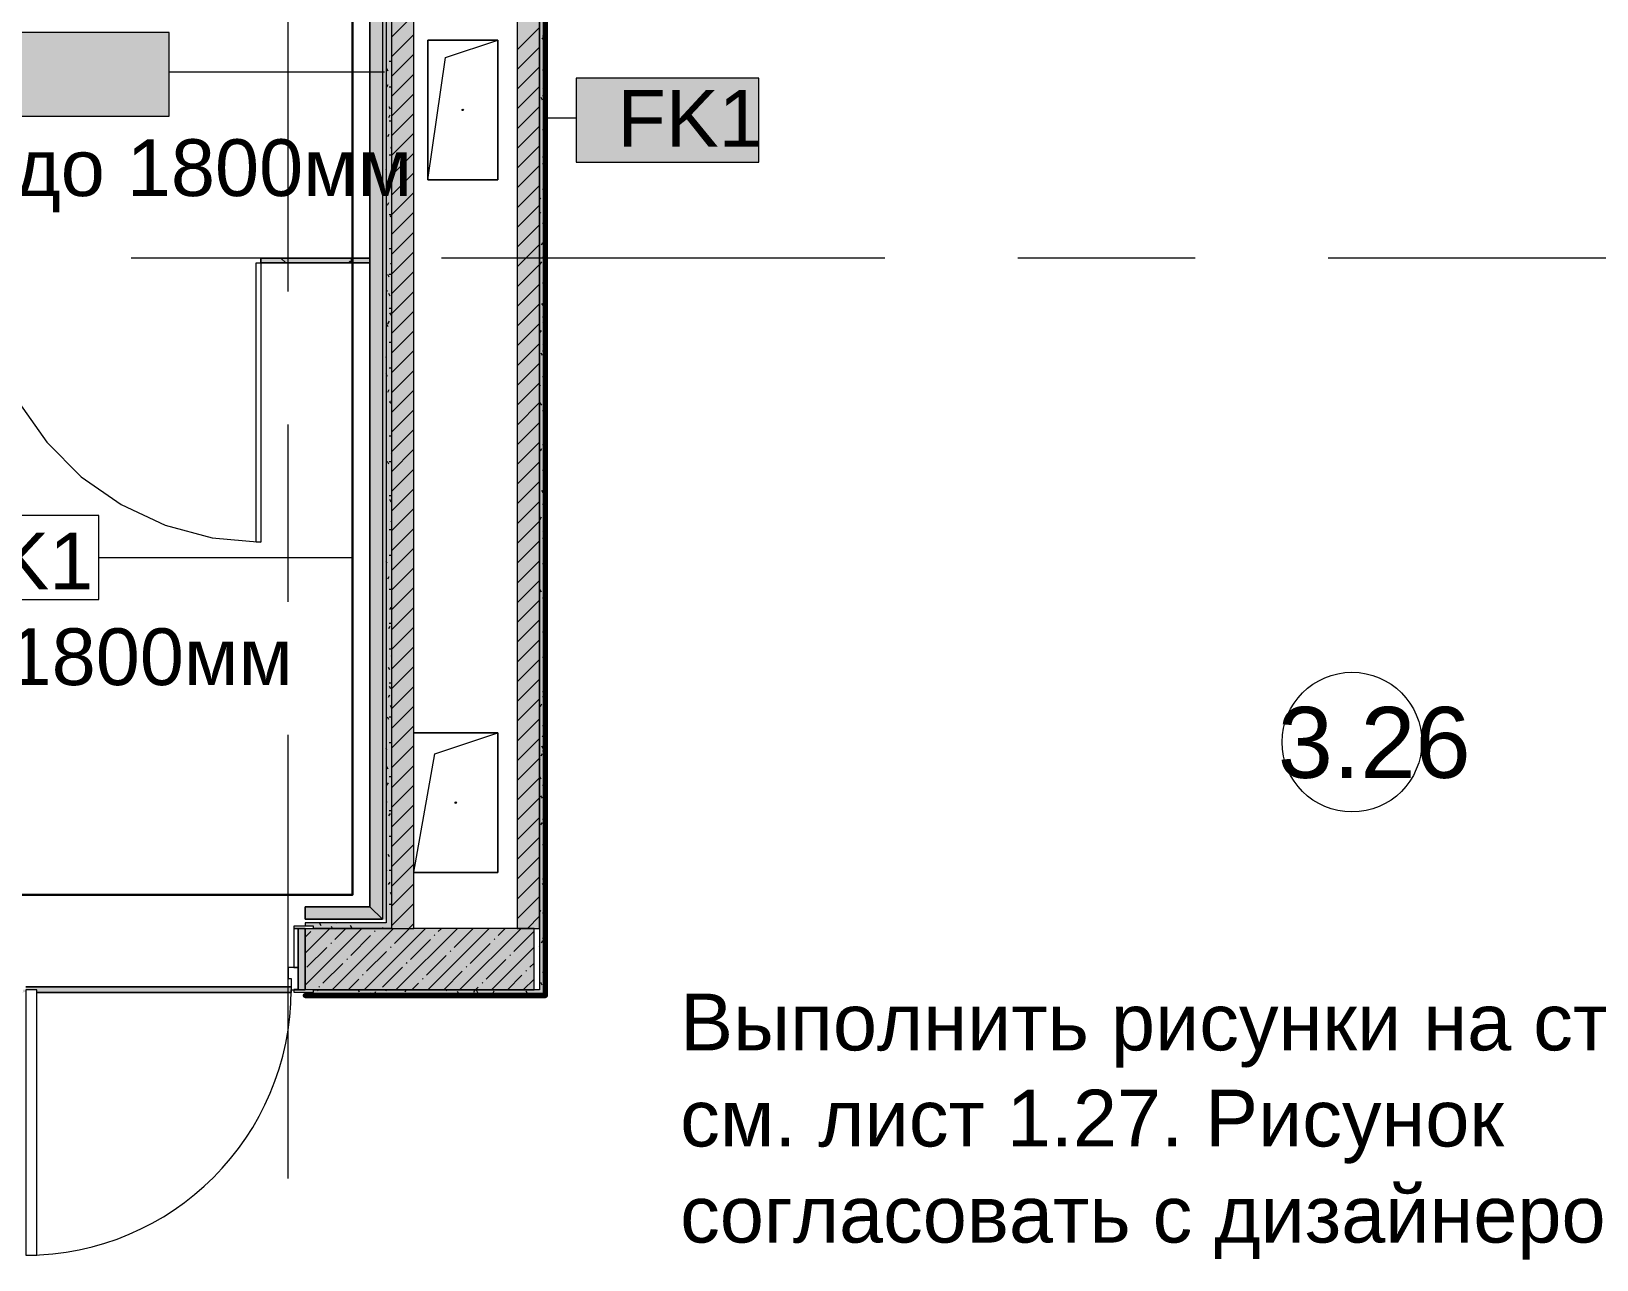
# Model space of a CAD drawing. Header units: millimetres. Extents: x -3817 to 677485, y -22715 to 103890.
# Drawn here: x 651865 to 657471, y 6090 to 10487 of the extents above; entities that cross this region are included whole.
import ezdxf

# ---------------------------------------------------------------- set-up
doc = ezdxf.new("R2010")
doc.units = ezdxf.units.MM
doc.layers.add('PDF _Геометрия', color=7, linetype='Continuous', true_color=0x1d1d1d)
doc.layers.add('PDF _Сплошная заливка', color=7, linetype='Continuous', true_color=0xffffff)
doc.layers.add('PDF _Текст', color=7, linetype='Continuous')
doc.styles.add('PDF GOST-Common', font='arial.ttf')

msp = doc.modelspace()

# ---------------------------------------------------------------- hatches: boundary and pattern name
at = {"layer": 'PDF _Сплошная заливка', "transparency": 33554559}
for points in [[(653155.5, 7275.9), (653235.5, 7275.9), (653235.5, 12255.9), (653155.5, 12255.9), (653155.5, 7295.9)], [(653685.5, 7275.9), (653685.5, 12255.9), (653605.5, 12255.9), (653605.5, 7275.9), (653665.5, 7275.9)], [(653685.5, 7035.9), (653705.5, 7035.9), (653705.5, 12255.9), (653685.5, 12255.9), (653685.5, 7055.9)], [(652820.5, 7055.9), (652845.5, 7055.9), (652845.5, 7275.9), (652820.5, 7275.9), (652820.5, 7060.5)]]:
    msp.add_hatch(color=256, dxfattribs=at).paths.add_polyline_path(points)
h = msp.add_hatch(color=256, dxfattribs=at)
h.paths.add_polyline_path([(653155.5, 7275.9), (653155.5, 7295.9), (652845.5, 7295.9), (652845.5, 7283.9), (652875.5, 7283.9), (652875.5, 7275.9)], flags=0)
h.paths.add_polyline_path([(651765.5, 7275.9), (651765.5, 7283.9), (651795.5, 7283.9), (651795.5, 7295.9), (650465.5, 7295.9), (650465.5, 7275.9), (650928.5, 7275.9)], flags=0)
h = msp.add_hatch(color=256, dxfattribs=at)
h.paths.add_polyline_path([(646285.5, 7055.9), (651795.5, 7055.9), (651795.5, 7275.9), (646285.5, 7275.9), (646285.5, 7060.5)], flags=0)
h.paths.add_polyline_path([(653665.5, 7055.9), (653665.5, 7275.9), (652845.5, 7275.9), (652845.5, 7055.9), (652875.5, 7055.9)], flags=0)
at = {"layer": 'PDF _Сплошная заливка', "true_color": 0x494949, "transparency": 33554559}
h = msp.add_hatch(color=251, dxfattribs=at)
h.paths.add_polyline_path([(652795.5, 7045.9), (652795.5, 7065.9), (651845.5, 7065.9), (651845.5, 7055.9), (651885.5, 7055.9), (651885.5, 7045.9), (652764.2, 7045.9)], flags=0)
h.paths.add_polyline_path([(651795.5, 7045.9), (651845.5, 7047.6), (651845.5, 7055.9), (651835.5, 7055.9), (651835.5, 7047.9), (651795.5, 7047.9)], flags=0)
at = {"layer": 'PDF _Сплошная заливка', "transparency": 33554559}
h = msp.add_hatch(color=256, dxfattribs=at)
h.paths.add_polyline_path([(651795.5, 7035.9), (651795.5, 7047.9), (651765.5, 7047.9), (651765.5, 7055.9), (646265.5, 7055.9), (646265.5, 7035.9), (651765.5, 7035.9)], flags=0)
h.paths.add_polyline_path([(653685.5, 7035.9), (653685.5, 7055.9), (652875.5, 7055.9), (652875.5, 7047.9), (652845.5, 7047.9), (652845.5, 7035.9), (652875.5, 7035.9)], flags=0)

# ---------------------------------------------------------------- linework, layer by layer
at = {"layer": 'PDF _Геометрия', "color": 9, "lineweight": 9, "true_color": 0xc0c0c0}
msp.add_lwpolyline([(653685.5, 7055.9), (653665.5, 7055.9), (653665.5, 7275.9), (653685.5, 7275.9), (653685.5, 12255.9), (653605.5, 12255.9), (653605.5, 7275.9), (653235.5, 7275.9), (653235.5, 12255.9), (653155.5, 12255.9), (653155.5, 11955.9), (646365.5, 11955.9), (646365.5, 12255.9), (653685.5, 12255.9)], close=True, dxfattribs=at)
for points in [[(652845.5, 7047.9), (652845.5, 7035.9), (653685.5, 7035.9), (653705.5, 7035.9), (653705.5, 12255.9)], [(650605.5, 11855.9), (653135.5, 11855.9), (653135.5, 7295.9), (652845.5, 7295.9), (652845.5, 7283.9)], [(652845.5, 7275.9), (652845.5, 7055.9)]]:
    msp.add_lwpolyline(points, dxfattribs=at)
at = {"layer": 'PDF _Геометрия', "color": 231, "lineweight": 70, "true_color": 0xff80c0}
msp.add_lwpolyline([(653705.5, 12255.9), (653705.5, 7035.9), (652845.5, 7035.9), (652845.5, 7034.9), (653705.5, 7034.9), (653706.5, 7034.9), (653706.5, 12254.9), (655720.5, 12254.9), (655720.5, 12255.9)], dxfattribs=at)
at = {"layer": 'PDF _Геометрия', "color": 7, "lineweight": 9}
for points in [[(653123, 11843.4), (650594.6, 11843.4), (653123, 11843.4), (653123, 7308.4)], [(653135.5, 11875.9), (650605.5, 11875.9), (653135.5, 11875.9), (653155.5, 11875.9), (653155.5, 7295.9)], [(653155.5, 11875.9), (653155.5, 7295.9), (653155.5, 7275.9), (652875.5, 7275.9), (653155.5, 7275.9), (653235.5, 7275.9)], [(653078, 11798.4), (650568.6, 11798.4), (653078, 11798.4), (653078, 7353.4)], [(653285.5, 9955.9), (653348, 10393.4), (653535.5, 10455.9)], [(653130, 10341), (652359.5, 10341)], [(653706, 10177.1), (653816.9, 10177.1)], [(651687, 9658.9), (651687, 9674.9), (651587, 9674.9), (651687, 9674.9), (651687, 9658.9), (651702.2, 9485.2), (651747.3, 9316.8), (651821, 9158.9), (651920.9, 9016.1), (652044.2, 8892.8), (652187, 8792.8), (652345, 8719.2), (652513.3, 8674), (652687, 8658.9), (652671, 8658.9), (652671, 9658.9), (652687, 9658.9), (652687, 8658.9)], [(653078, 9674.9), (652687, 9674.9), (653078, 9674.9)], [(653078, 9658.9), (652687, 9658.9), (653078, 9658.9)], [(652107.1, 8603.3), (653015.5, 8603.3)], [(653235.5, 7975.9), (653535.4, 7975.9), (653535.4, 7475.9), (653235.5, 7475.9), (653535.4, 7475.9), (653535.4, 7975.9), (653535.4, 7475.9), (653235.5, 7475.9)], [(653235.5, 7476.4), (653310.4, 7900.9), (653535.4, 7975.9)], [(653235.5, 7975.9), (653535.4, 7975.9), (653235.5, 7975.9)], [(652795.5, 7065.9), (651845.5, 7065.9), (652795.5, 7065.9), (652795.5, 7045.9), (652795.5, 7055.9)]]:
    msp.add_lwpolyline(points, dxfattribs=at)
for points in [[(653078, 7353.4), (653078, 11798.4), (653123, 11843.4), (653123, 7308.4), (652845.5, 7308.4), (652845.5, 7353.4), (652845.5, 7308.4), (653123, 7308.4), (653078, 7353.4), (652845.5, 7353.4)], [(652359.5, 10482.9), (651706.4, 10482.9), (651706.4, 10182.9), (652359.5, 10182.9)], [(653535.5, 10455.9), (653535.5, 9955.9), (653285.5, 9955.9), (653285.5, 10455.9)], [(653535.5, 10455.9), (653535.5, 9955.9), (653285.5, 9955.9), (653285.5, 10455.9), (653535.5, 10455.9), (653285.5, 10455.9), (653285.5, 9955.9), (653535.5, 9955.9)], [(654470, 10319), (653816.9, 10319), (653816.9, 10019), (654470, 10019)], [(652687, 9674.9), (652687, 9658.9)], [(652107.1, 8753.3), (651454, 8753.3), (651454, 8453.3), (652107.1, 8453.3)], [(653605.5, 7275.9), (653665.5, 7275.9)], [(651885.5, 7045.9), (652795.5, 7045.9)], [(652875.5, 7055.9), (653665.5, 7055.9)]]:
    msp.add_lwpolyline(points, close=True, dxfattribs=at)
at = {"layer": 'PDF _Геометрия', "color": 231, "lineweight": 30, "true_color": 0xff80c0}
msp.add_lwpolyline([(653015.5, 11755.9), (646485.5, 11755.9), (646485.5, 10055.9), (646715.5, 10055.9), (646715.5, 7825.9), (647535.5, 7825.9), (647535.5, 7625.9), (650565.5, 7625.9), (650565.5, 7395.9), (653015.5, 7395.9)], close=True, dxfattribs=at)
at = {"layer": 'PDF _Геометрия', "color": 253, "lineweight": 9, "true_color": 0xaaaaaa}
for points in [[(652785.5, 9555.6), (652785.5, 11143.1)], [(652222.7, 9675.9), (652857.7, 9675.9)], [(653333.9, 9675.9), (654921.4, 9675.9)], [(655397.7, 9675.9), (656032.7, 9675.9)], [(656508.9, 9675.9), (658096.4, 9675.9)], [(652785.5, 8444.4), (652785.5, 9079.4)], [(652785.5, 6380.6), (652785.5, 7968.1)]]:
    msp.add_lwpolyline(points, dxfattribs=at)
at = {"layer": 'PDF _Геометрия', "lineweight": 9}
for points in [[(653155.5, 10466.3), (653235.5, 10546.3)], [(653605.5, 10421.3), (653685.5, 10501.3)], [(653155.5, 10395.6), (653235.5, 10475.6)], [(653605.5, 10350.6), (653685.5, 10430.6)], [(653155.5, 10324.9), (653235.5, 10404.9)], [(653155.5, 10254.2), (653235.5, 10334.2)], [(653605.5, 10279.9), (653685.5, 10359.9)], [(653155.5, 10183.4), (653235.5, 10263.4)], [(653605.5, 10209.2), (653685.5, 10289.2)], [(653605.5, 10138.5), (653685.5, 10218.5)], [(653155.5, 10112.7), (653235.5, 10192.7)], [(653605.5, 10067.8), (653685.5, 10147.8)], [(653155.5, 10042), (653235.5, 10122)], [(653155.5, 9971.3), (653235.5, 10051.3)], [(653605.5, 9997.1), (653685.5, 10077.1)], [(653155.5, 9900.6), (653235.5, 9980.6)], [(653605.5, 9926.3), (653685.5, 10006.3)], [(653605.5, 9855.6), (653685.5, 9935.6)], [(653155.5, 9829.9), (653235.5, 9909.9)], [(653155.5, 9759.2), (653235.5, 9839.2)], [(653605.5, 9784.9), (653685.5, 9864.9)], [(653155.5, 9688.5), (653235.5, 9768.5)], [(653605.5, 9714.2), (653685.5, 9794.2)], [(653155.5, 9617.8), (653235.5, 9697.8)], [(653605.5, 9643.5), (653685.5, 9723.5)], [(653605.5, 9572.8), (653685.5, 9652.8)], [(653155.5, 9547.1), (653235.5, 9627.1)], [(653155.5, 9476.3), (653235.5, 9556.3)], [(653605.5, 9502.1), (653685.5, 9582.1)], [(653155.5, 9405.6), (653235.5, 9485.6)], [(653605.5, 9431.4), (653685.5, 9511.4)], [(653605.5, 9360.7), (653685.5, 9440.7)], [(653155.5, 9334.9), (653235.5, 9414.9)], [(653605.5, 9289.9), (653685.5, 9369.9)], [(653155.5, 9264.2), (653235.5, 9344.2)], [(653155.5, 9193.5), (653235.5, 9273.5)], [(653605.5, 9219.2), (653685.5, 9299.2)], [(653155.5, 9122.8), (653235.5, 9202.8)], [(653605.5, 9148.5), (653685.5, 9228.5)], [(653605.5, 9077.8), (653685.5, 9157.8)], [(653155.5, 9052.1), (653235.5, 9132.1)], [(653605.5, 9007.1), (653685.5, 9087.1)], [(653155.5, 8981.4), (653235.5, 9061.4)], [(653155.5, 8910.7), (653235.5, 8990.7)], [(653605.5, 8936.4), (653685.5, 9016.4)], [(653155.5, 8839.9), (653235.5, 8919.9)], [(653605.5, 8865.7), (653685.5, 8945.7)], [(653605.5, 8795), (653685.5, 8875)], [(653155.5, 8769.2), (653235.5, 8849.2)], [(653605.5, 8724.3), (653685.5, 8804.3)], [(653155.5, 8698.5), (653235.5, 8778.5)], [(653155.5, 8627.8), (653235.5, 8707.8)], [(653605.5, 8653.5), (653685.5, 8733.5)], [(653155.5, 8557.1), (653235.5, 8637.1)], [(653605.5, 8582.8), (653685.5, 8662.8)], [(653605.5, 8512.1), (653685.5, 8592.1)], [(653155.5, 8486.4), (653235.5, 8566.4)], [(653605.5, 8441.4), (653685.5, 8521.4)], [(653155.5, 8415.7), (653235.5, 8495.7)], [(653155.5, 8345), (653235.5, 8425)], [(653605.5, 8370.7), (653685.5, 8450.7)], [(653155.5, 8274.3), (653235.5, 8354.3)], [(653605.5, 8300), (653685.5, 8380)], [(653605.5, 8229.3), (653685.5, 8309.3)], [(653155.5, 8203.5), (653235.5, 8283.5)], [(653155.5, 8132.8), (653235.5, 8212.8)], [(653605.5, 8158.6), (653685.5, 8238.6)], [(653155.5, 8062.1), (653235.5, 8142.1)], [(653605.5, 8087.9), (653685.5, 8167.9)], [(653605.5, 8017.2), (653685.5, 8097.2)], [(653155.5, 7991.4), (653235.5, 8071.4)], [(653605.5, 7946.4), (653685.5, 8026.4)], [(653155.5, 7920.7), (653235.5, 8000.7)], [(653155.5, 7850), (653235.5, 7930)], [(653605.5, 7875.7), (653685.5, 7955.7)], [(653155.5, 7779.3), (653235.5, 7859.3)], [(653605.5, 7805), (653685.5, 7885)], [(653605.5, 7734.3), (653685.5, 7814.3)], [(653155.5, 7708.6), (653235.5, 7788.6)], [(653605.5, 7663.6), (653685.5, 7743.6)], [(653155.5, 7637.9), (653235.5, 7717.9)], [(653155.5, 7567.2), (653235.5, 7647.2)], [(653605.5, 7592.9), (653685.5, 7672.9)], [(653155.5, 7496.4), (653235.5, 7576.4)], [(653605.5, 7522.2), (653685.5, 7602.2)], [(653605.5, 7451.5), (653685.5, 7531.5)], [(653155.5, 7425.7), (653235.5, 7505.7)], [(653605.5, 7380.8), (653685.5, 7460.8)], [(653155.5, 7355), (653235.5, 7435)], [(653155.5, 7284.3), (653235.5, 7364.3)], [(653605.5, 7310), (653685.5, 7390)], [(653217.7, 7275.9), (653235.5, 7293.6)], [(653642, 7275.9), (653685.5, 7319.3)], [(652845.5, 7186.6), (652934.7, 7275.9)], [(652845.5, 7072.6), (653048.7, 7275.9)], [(652845.5, 7243.7), (652866.5, 7264.7)], [(652942.8, 7055.9), (653162.8, 7275.9)], [(652952, 7236.2), (652991.7, 7275.9)], [(653009.1, 7179.1), (653080.3, 7250.4)], [(653056.8, 7055.9), (653276.8, 7275.9)], [(653094.6, 7264.7), (653097, 7267.1)], [(653165.9, 7221.9), (653219.8, 7275.9)], [(653170.9, 7055.9), (653390.9, 7275.9)], [(653222.9, 7164.9), (653294.2, 7236.2)], [(653284.9, 7055.9), (653504.9, 7275.9)], [(653308.4, 7250.4), (653310.8, 7252.8)], [(653322.7, 7264.7), (653333.9, 7275.9)], [(653379.7, 7207.7), (653447.9, 7275.9)], [(653399, 7055.9), (653619, 7275.9)], [(653522.3, 7236.2), (653524.7, 7238.5)], [(653536.5, 7250.4), (653562, 7275.9)], [(653593.6, 7193.4), (653664.8, 7264.7)], [(652852.2, 7136.4), (652923.5, 7207.7)], [(652937.8, 7221.9), (652940.2, 7224.3)], [(653066.1, 7122.1), (653137.4, 7193.4)], [(653151.6, 7207.7), (653154, 7210)], [(653279.9, 7107.9), (653351.2, 7179.1)], [(653365.5, 7193.4), (653367.8, 7195.8)], [(653436.7, 7150.6), (653508, 7221.9)], [(653513, 7055.9), (653665.5, 7208.3)], [(653579.3, 7179.1), (653581.7, 7181.5)], [(652909.3, 7079.4), (652980.6, 7150.6)], [(652994.8, 7164.9), (652997.2, 7167.3)], [(653123.1, 7065.1), (653194.4, 7136.4)], [(653208.7, 7150.6), (653211, 7153)], [(653342, 7055.9), (653408.2, 7122.1)], [(653422.5, 7136.4), (653424.9, 7138.7)], [(653493.8, 7093.6), (653565.1, 7164.9)], [(653636.3, 7122.1), (653638.7, 7124.5)], [(653650.6, 7136.4), (653665.5, 7151.3)], [(652895, 7065.1), (652897.4, 7067.5)], [(652999.8, 7055.9), (653037.6, 7093.6)], [(653051.8, 7107.9), (653054.2, 7110.2)], [(653227.9, 7055.9), (653251.4, 7079.4)], [(653265.7, 7093.6), (653268, 7096)], [(653456, 7055.9), (653465.3, 7065.1)], [(653479.5, 7079.4), (653481.9, 7081.7)], [(653570.1, 7055.9), (653622.1, 7107.9)], [(653627.1, 7055.9), (653665.5, 7094.2)]]:
    msp.add_lwpolyline(points, dxfattribs=at)
at = {"layer": 'PDF _Геометрия', "color": 253, "lineweight": 9, "true_color": 0x9b9b9b}
for points in [[(653699, 10467.5), (653694, 10458.7)], [(653695.8, 10471.2), (653705.5, 10471.2)], [(653705.5, 10467.9), (653704.8, 10469.1)], [(653147.2, 10379.8), (653155.5, 10379.8)], [(653143.2, 10344.5), (653138.2, 10353.2)], [(653695.8, 10349.3), (653705.5, 10349.3)], [(653705.5, 10356.7), (653701.1, 10349.1)], [(653142.5, 10296), (653137.5, 10287.3)], [(653147.2, 10288.3), (653155.5, 10288.3)], [(653702, 10289.7), (653697, 10281)], [(653151.4, 10208.4), (653146.3, 10217.1)], [(653695.6, 10241.1), (653690.6, 10249.8)], [(653695.8, 10257.9), (653705.5, 10257.9)], [(653149.6, 10186.4), (653144.6, 10177.6)], [(653147.2, 10166.4), (653155.5, 10166.4)], [(653145.5, 10118.3), (653140.5, 10109.6)], [(653695.8, 10135.9), (653705.5, 10135.9)], [(653703.8, 10105), (653698.8, 10113.7)], [(653147.2, 10044.5), (653155.5, 10044.5)], [(653155.5, 10074.6), (653151.6, 10068)], [(653700.9, 10044), (653695.9, 10035.3)], [(653137.2, 9989.1), (653135.5, 9992.1)], [(653695.8, 10014), (653705.5, 10014)], [(653147.2, 9953.1), (653155.5, 9953.1)], [(653695.8, 9922.6), (653705.5, 9922.6)], [(653144.4, 9872.6), (653139.4, 9863.9)], [(653689.7, 9885.7), (653685.5, 9892.9)], [(653147.2, 9831.1), (653155.5, 9831.1)], [(653155.5, 9830.8), (653150.5, 9822.2)], [(653688.7, 9839.9), (653685.5, 9834.4)], [(653695.8, 9800.7), (653705.5, 9800.7)], [(653147.2, 9709.2), (653155.5, 9709.2)], [(653695.7, 9730.2), (653690.7, 9721.5)], [(653155.5, 9652.7), (653152.6, 9657.6)], [(653691.7, 9662.2), (653686.6, 9653.5)], [(653695.8, 9678.7), (653705.5, 9678.7)], [(653146.5, 9607.3), (653141.5, 9616)], [(653147.2, 9617.8), (653155.5, 9617.8)], [(653695.8, 9587.3), (653705.5, 9587.3)], [(653702.8, 9620.6), (653697.8, 9611.9)], [(653139.2, 9558.8), (653135.5, 9552.3)], [(653150.6, 9539.2), (653145.5, 9548)], [(653705.5, 9553.5), (653705, 9554.2)], [(653147.2, 9495.9), (653155.5, 9495.9)], [(653154.7, 9471.2), (653149.6, 9479.9)], [(653698.9, 9503.9), (653693.9, 9512.6)], [(653143.5, 9429.6), (653138.5, 9438.3)], [(653146.3, 9449.1), (653141.3, 9440.4)], [(653695.8, 9465.4), (653705.5, 9465.4)], [(653703, 9435.8), (653698, 9444.6)], [(653147.2, 9373.9), (653155.5, 9373.9)], [(653690.6, 9416.5), (653685.5, 9407.8)], [(653701.7, 9374.8), (653696.7, 9366.1)], [(653705.5, 9370.6), (653702.1, 9376.5)], [(653136.4, 9319.9), (653135.5, 9321.6)], [(653695.9, 9326.2), (653690.9, 9334.9)], [(653695.8, 9343.5), (653705.5, 9343.5)], [(653140.5, 9251.9), (653135.5, 9260.6)], [(653147.2, 9282.5), (653155.5, 9282.5)], [(653695.8, 9252), (653705.5, 9252)], [(653145.2, 9203.4), (653140.2, 9194.7)], [(653688.9, 9216.5), (653685.5, 9222.4)], [(653147.2, 9160.6), (653155.5, 9160.6)], [(653155.5, 9160.2), (653151.3, 9153.1)], [(653155.5, 9165), (653154.8, 9166.2)], [(653692.9, 9148.5), (653687.9, 9157.2)], [(653695.8, 9130.1), (653705.5, 9130.1)], [(653147.2, 9038.7), (653155.5, 9038.7)], [(653155.5, 8977.4), (653154.3, 8975.4)], [(653692.5, 8993), (653687.4, 8984.3)], [(653695.8, 9008.2), (653705.5, 9008.2)], [(653145.7, 8938.1), (653140.7, 8946.8)], [(653147.2, 8947.2), (653155.5, 8947.2)], [(653695.8, 8916.7), (653705.5, 8916.7)], [(653135.9, 8821.6), (653135.5, 8820.8)], [(653147.2, 8825.3), (653155.5, 8825.3)], [(653153.9, 8802), (653148.8, 8810.7)], [(653698.1, 8834.7), (653693.1, 8843.4)], [(653691.4, 8747.3), (653686.3, 8738.6)], [(653695.8, 8794.8), (653705.5, 8794.8)], [(653147.2, 8703.4), (653155.5, 8703.4)], [(653155.5, 8733.5), (653153.2, 8729.6)], [(653702.5, 8705.7), (653697.5, 8697)], [(653705.5, 8700), (653701.3, 8707.4)], [(653695.8, 8672.9), (653705.5, 8672.9)], [(653139.7, 8582.7), (653135.5, 8590)], [(653147.2, 8611.9), (653155.5, 8611.9)], [(653695.8, 8581.5), (653705.5, 8581.5)], [(653705.5, 8588.9), (653704.6, 8587.3)], [(653146, 8534.2), (653141, 8525.5)], [(653705.5, 8527.9), (653700.5, 8519.3)], [(653147.2, 8490), (653155.5, 8490)], [(653692.1, 8479.3), (653687.1, 8488)], [(653153.1, 8424.6), (653148, 8415.9)], [(653695.8, 8459.5), (653705.5, 8459.5)], [(653149, 8356.5), (653144, 8347.8)], [(653147.2, 8368.1), (653155.5, 8368.1)], [(653155.5, 8306.8), (653155.1, 8306.2)], [(653695.8, 8337.6), (653705.5, 8337.6)], [(653147.2, 8276.7), (653155.5, 8276.7)], [(653155.5, 8250.6), (653155.1, 8251.2)], [(653695.8, 8246.2), (653705.5, 8246.2)], [(653704.4, 8282.2), (653699.4, 8273.5)], [(653149, 8200.9), (653143.9, 8209.6)], [(653147.2, 8154.7), (653155.5, 8154.7)], [(653153.1, 8132.9), (653148, 8141.6)], [(653147.9, 8110.8), (653142.9, 8102.1)], [(653155.5, 8067.7), (653152.1, 8073.5)], [(653692.2, 8078.1), (653687.1, 8069.4)], [(653695.8, 8124.3), (653705.5, 8124.3)], [(653701.4, 8097.5), (653696.4, 8106.2)], [(653146, 8023.2), (653141, 8031.9)], [(653147.2, 8032.8), (653155.5, 8032.8)], [(653155.5, 8063), (653154, 8060.5)], [(653705.5, 8029.5), (653700.5, 8038.2)], [(653699.2, 7968.5), (653694.2, 7959.8)], [(653695.8, 8002.3), (653705.5, 8002.3)], [(653705.5, 7968.5), (653704.5, 7970.1)], [(653138.9, 7913.5), (653135.5, 7919.5)], [(653135.6, 7906.7), (653135.5, 7906.4)], [(653147.2, 7941.4), (653155.5, 7941.4)], [(653698.4, 7919.8), (653693.4, 7928.5)], [(653695.8, 7910.9), (653705.5, 7910.9)], [(653143, 7845.5), (653138, 7854.2)], [(653687.3, 7878.2), (653685.5, 7881.2)], [(653695.2, 7900.4), (653690.1, 7891.7)], [(653705.5, 7857.4), (653701.3, 7850.1)], [(653142.7, 7797), (653137.7, 7788.3)], [(653147.2, 7819.5), (653155.5, 7819.5)], [(653691.3, 7810.1), (653686.3, 7818.8)], [(653695.4, 7742.1), (653690.4, 7750.8)], [(653695.8, 7789), (653705.5, 7789)], [(653138.6, 7729), (653135.5, 7723.5)], [(653149.8, 7687.4), (653144.8, 7678.7)], [(653147.2, 7697.5), (653155.5, 7697.5)], [(653694.1, 7654.7), (653689, 7646)], [(653695.8, 7667.1), (653705.5, 7667.1)], [(653147.2, 7606.1), (653155.5, 7606.1)], [(653695.8, 7575.6), (653705.5, 7575.6)], [(653705.2, 7613.1), (653700.2, 7604.3)], [(653148.2, 7531.7), (653143.1, 7540.4)], [(653137.5, 7483.3), (653135.5, 7479.7)], [(653147.2, 7484.2), (653155.5, 7484.2)], [(653148.7, 7441.6), (653143.7, 7432.9)], [(653155.5, 7397.2), (653151.3, 7404.4)], [(653700.6, 7428.3), (653695.6, 7437)], [(653695.8, 7453.7), (653705.5, 7453.7)], [(653147.2, 7362.3), (653155.5, 7362.3)], [(653155.5, 7392.4), (653154.8, 7391.3)], [(652903.5, 7284.9), (652898.5, 7293.6)], [(652959, 7295.9), (652957.8, 7293.9)], [(653688.9, 7340.9), (653685.5, 7335)], [(653695.8, 7331.8), (653705.5, 7331.8)], [(653705.5, 7298), (653703.7, 7301)], [(652943.9, 7275.9), (652940.1, 7282.4)], [(653013.2, 7277.8), (653008.2, 7286.5)], [(653125.3, 7279.2), (653123.4, 7275.9)], [(653696, 7231.3), (653690.9, 7222.5)], [(653695.8, 7240.3), (653705.5, 7240.3)], [(653686.5, 7209), (653685.5, 7210.7)], [(653694.6, 7072.9), (653689.6, 7081.6)], [(653695.8, 7118.4), (653705.5, 7118.4)], [(652890.8, 7055.9), (652888.7, 7052.2)], [(652931, 7054.4), (652930.2, 7055.9)], [(653040.7, 7047.3), (653035.8, 7055.9)], [(653056.2, 7037.5), (653055.2, 7035.9)], [(653082.3, 7036.2), (653077.3, 7044.9)], [(653097.8, 7048.7), (653092.8, 7040)], [(653137.1, 7055.9), (653134.4, 7051.1)], [(653176.8, 7055.5), (653176.5, 7055.9)], [(653207.5, 7055.7), (653202.4, 7047)], [(653301.9, 7036.4), (653301.6, 7035.9)], [(653354.5, 7052.5), (653352.5, 7055.9)], [(653396.1, 7041.3), (653391.1, 7050.1)], [(653453.2, 7054.6), (653448.2, 7045.9)], [(653464.1, 7045.4), (653459.1, 7054.1)], [(653504.9, 7035.9), (653500.7, 7043)], [(653521.2, 7050.6), (653516.2, 7041.9)], [(653641.8, 7042.4), (653636.8, 7051.2)]]:
    msp.add_lwpolyline(points, dxfattribs=at)
at = {"layer": 'PDF _Геометрия', "color": 9, "lineweight": 9, "true_color": 0xc3c3c1}
for points in [[(652776.5, 9658.9), (652759.4, 9674.9)], [(653008.1, 9658.9), (653005.1, 9664.3)], [(653010.7, 9658.9), (653012.3, 9674.9)]]:
    msp.add_lwpolyline(points, dxfattribs=at)
at = {"layer": 'PDF _Геометрия', "color": 253, "lineweight": 13, "true_color": 0xaaaaaa}
for points in [[(652805.5, 7283.9), (652805.5, 7275.9), (652875.5, 7275.9), (652875.5, 7283.9)], [(652805.5, 7275.9), (652805.5, 7135.9), (652820.5, 7135.9), (652820.5, 7275.9)], [(652820.5, 7275.9), (652820.5, 7055.9), (652845.5, 7055.9), (652845.5, 7275.9)], [(652795.5, 7055.9), (652820.5, 7055.9), (652820.5, 7135.9), (652785.5, 7135.9), (652785.5, 7095.9), (652795.5, 7095.9)], [(651845.5, 6105.9), (651885.5, 6105.9), (651885.5, 7055.9), (651845.5, 7055.9)], [(652805.5, 7056.9), (652805.5, 7055.9), (652820.5, 7055.9), (652820.5, 7056.9)], [(652805.5, 7055.9), (652805.5, 7047.9), (652875.5, 7047.9), (652875.5, 7055.9)]]:
    msp.add_lwpolyline(points, close=True, dxfattribs=at)
at = {"layer": 'PDF _Геометрия', "color": 7, "lineweight": 9}
for centre, radius in [((653410.5, 10205.9), 2.5), ((656594.5, 7942.5), 250), ((656594.5, 7942.5), 250), ((653385.4, 7725.9), 2.5)]:
    msp.add_circle(centre, radius, dxfattribs=at)
at = {"layer": 'PDF _Геометрия', "color": 253, "lineweight": 9, "true_color": 0xaaaaaa}
msp.add_arc((651845.5, 7055.9), 950, 270, 0, dxfattribs=at)
at = {"layer": 'PDF _Сплошная заливка', "color": 254, "lineweight": 35, "true_color": 0xd7cdc4, "transparency": 33554559}
for points in [[(653123, 7308.4), (653123, 11843.4), (653078, 7353.4), (653078, 11798.4)], [(653123, 7308.4), (653078, 7353.4), (652845.5, 7308.4), (652845.5, 7353.4)]]:
    msp.add_solid(points, dxfattribs=at)
at = {"layer": 'PDF _Сплошная заливка', "color": 100, "lineweight": 35, "true_color": 0x00ff40, "transparency": 33554559}
msp.add_solid([(653135.5, 7306.9), (653135.5, 11855.9), (653124.5, 7306.9), (653124.5, 11855.9)], dxfattribs=at)
at = {"layer": 'PDF _Сплошная заливка', "lineweight": 35, "transparency": 33554559}
msp.add_solid([(653155.5, 7295.9), (653155.5, 11875.9), (653135.5, 7295.9), (653135.5, 11875.9)], dxfattribs=at)
at = {"layer": 'PDF _Сплошная заливка', "lineweight": 9, "transparency": 33554559}
for points in [[(652359.5, 10482.9), (651706.4, 10482.9), (652359.5, 10182.9), (651706.4, 10182.9)], [(654470, 10319), (653816.9, 10319), (654470, 10019), (653816.9, 10019)]]:
    msp.add_solid(points, dxfattribs=at)
at = {"layer": 'PDF _Сплошная заливка', "color": 254, "lineweight": 35, "true_color": 0xe2ddcd, "transparency": 33554559}
msp.add_solid([(653078, 9658.9), (653078, 9674.9), (652687, 9658.9), (652687, 9674.9)], dxfattribs=at)

# ---------------------------------------------------------------- texts
at = {"layer": 'PDF _Текст', "insert": (653964, 10175.6), "char_height": 203.2, "attachment_point": 4, "style": 'PDF GOST-Common'}
msp.add_mtext('FK1', dxfattribs=at)
at = {"layer": 'PDF _Текст', "color": 250, "true_color": 0x3c3c3c, "attachment_point": 4, "style": 'PDF GOST-Common'}
for s, insert, char_height in [('Н=до 1800мм', (651434.3, 9969.6), 203.2), ('FK1', (651566.8, 8590.8), 203.2), ('Н=от 1800мм', (651042.9, 8246.8), 203.2), ('3.26', (656328.8, 7939.7), 254), ('Выполнить рисунки на стене,', (654188.8, 6909.9), 203.2), ('см. лист 1.27. Рисунок', (654188.8, 6565.9), 203.2), ('согласовать с дизайнером ', (654188.8, 6221.9), 203.2)]:
    msp.add_mtext(s, dxfattribs=dict(at, insert=insert, char_height=char_height))

doc.saveas('drawing.dxf')
